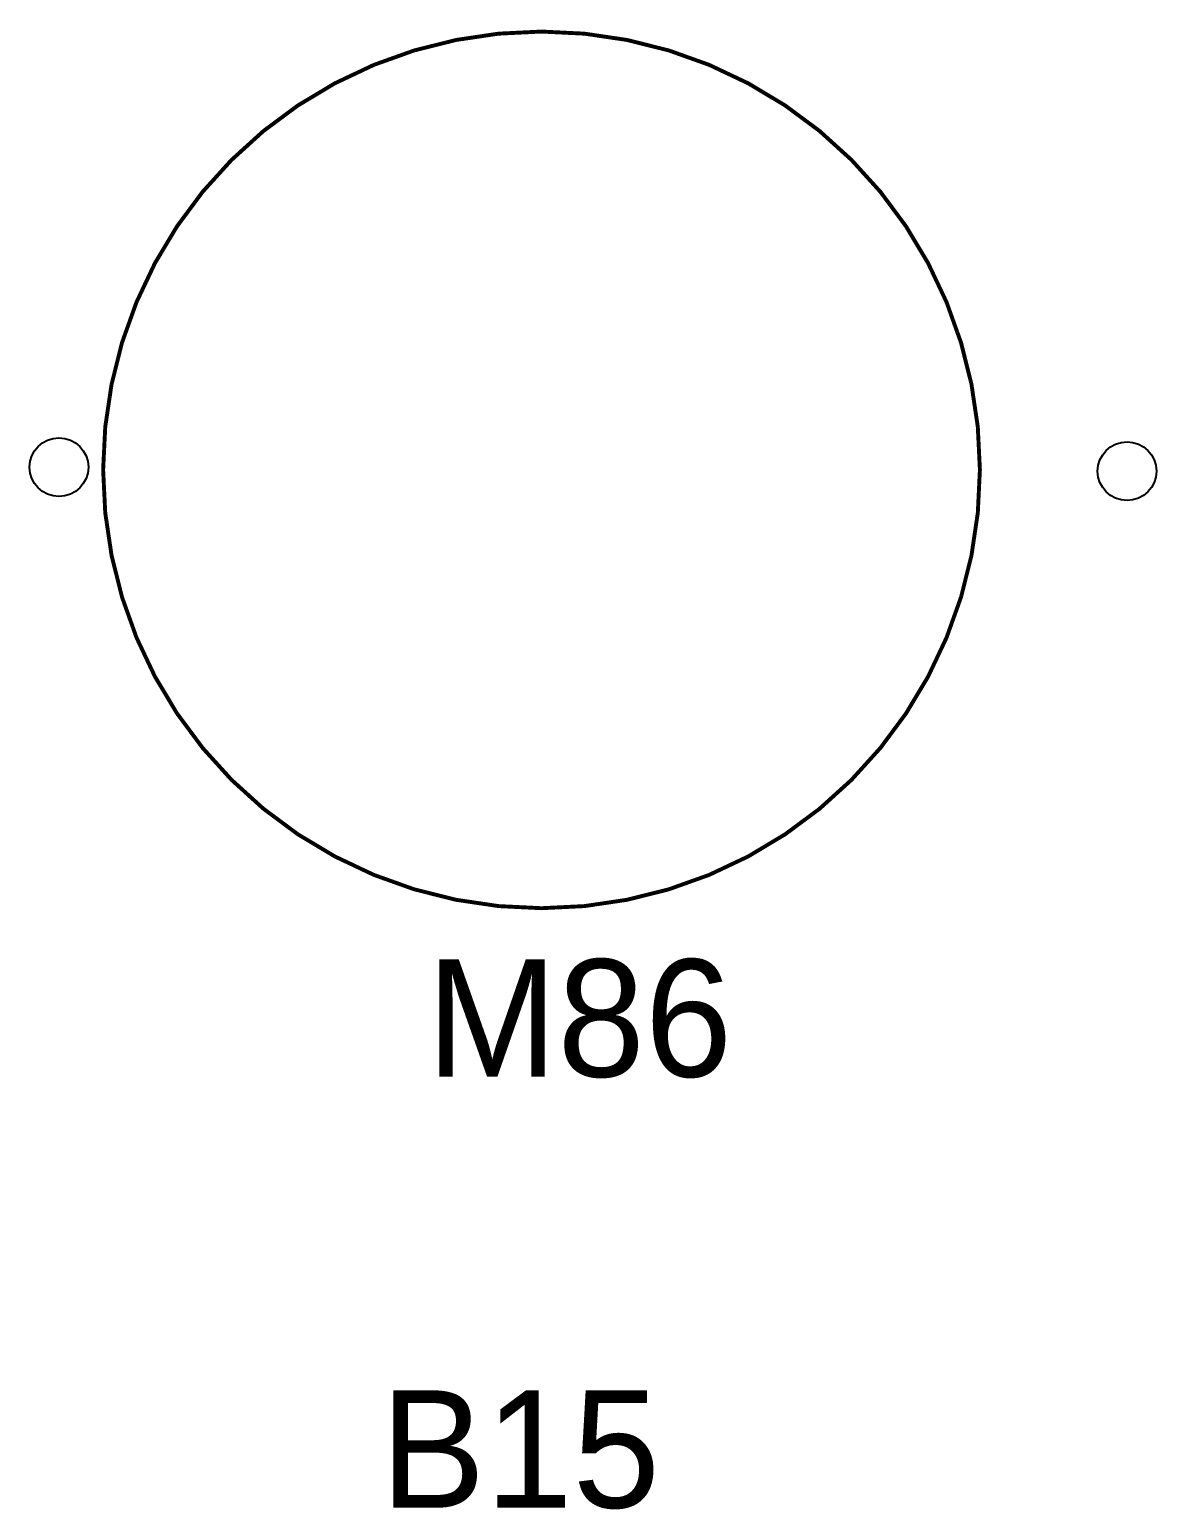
# Model space of a CAD drawing. Extents: x -2 to 189, y 0 to 85.
# Drawn here: x 87.87 to 95.18, y 12.74 to 22.34 of the extents above; entities that cross this region are included whole.
import ezdxf

# ---------------------------------------------------------------- set-up
doc = ezdxf.new("R2010")
doc.units = 0
for name, color, linetype in [('BG_SILKSCREEN_TOP', 240, 'CONTINUOUS'), ('PIN_TOP', 12, 'CONTINUOUS'), ('RD_SILKSCREEN_TOP', 231, 'CONTINUOUS')]:
    doc.layers.add(name, color=color, linetype=linetype)

msp = doc.modelspace()

# ---------------------------------------------------------------- linework, layer by layer
at = {"layer": 'BG_SILKSCREEN_TOP', "const_width": 0.0254}
msp.add_lwpolyline([(94.037658, 19.480022, 1), (88.350598, 19.480022, 1), (94.037658, 19.480022)], format="xyb", dxfattribs=at)
at = {"layer": 'PIN_TOP'}
for centre in [(88.064086, 19.498056), (94.991936, 19.471386)]:
    msp.add_circle(centre, 0.1905, dxfattribs=at)

# ---------------------------------------------------------------- texts
at = {"layer": 'RD_SILKSCREEN_TOP'}
for s, p in [('M86', (90.448638, 15.543022)), ('B15', (90.14968, 12.747244))]:
    msp.add_text(s, height=0.762, dxfattribs=at).set_placement(p)

doc.saveas('drawing.dxf')
